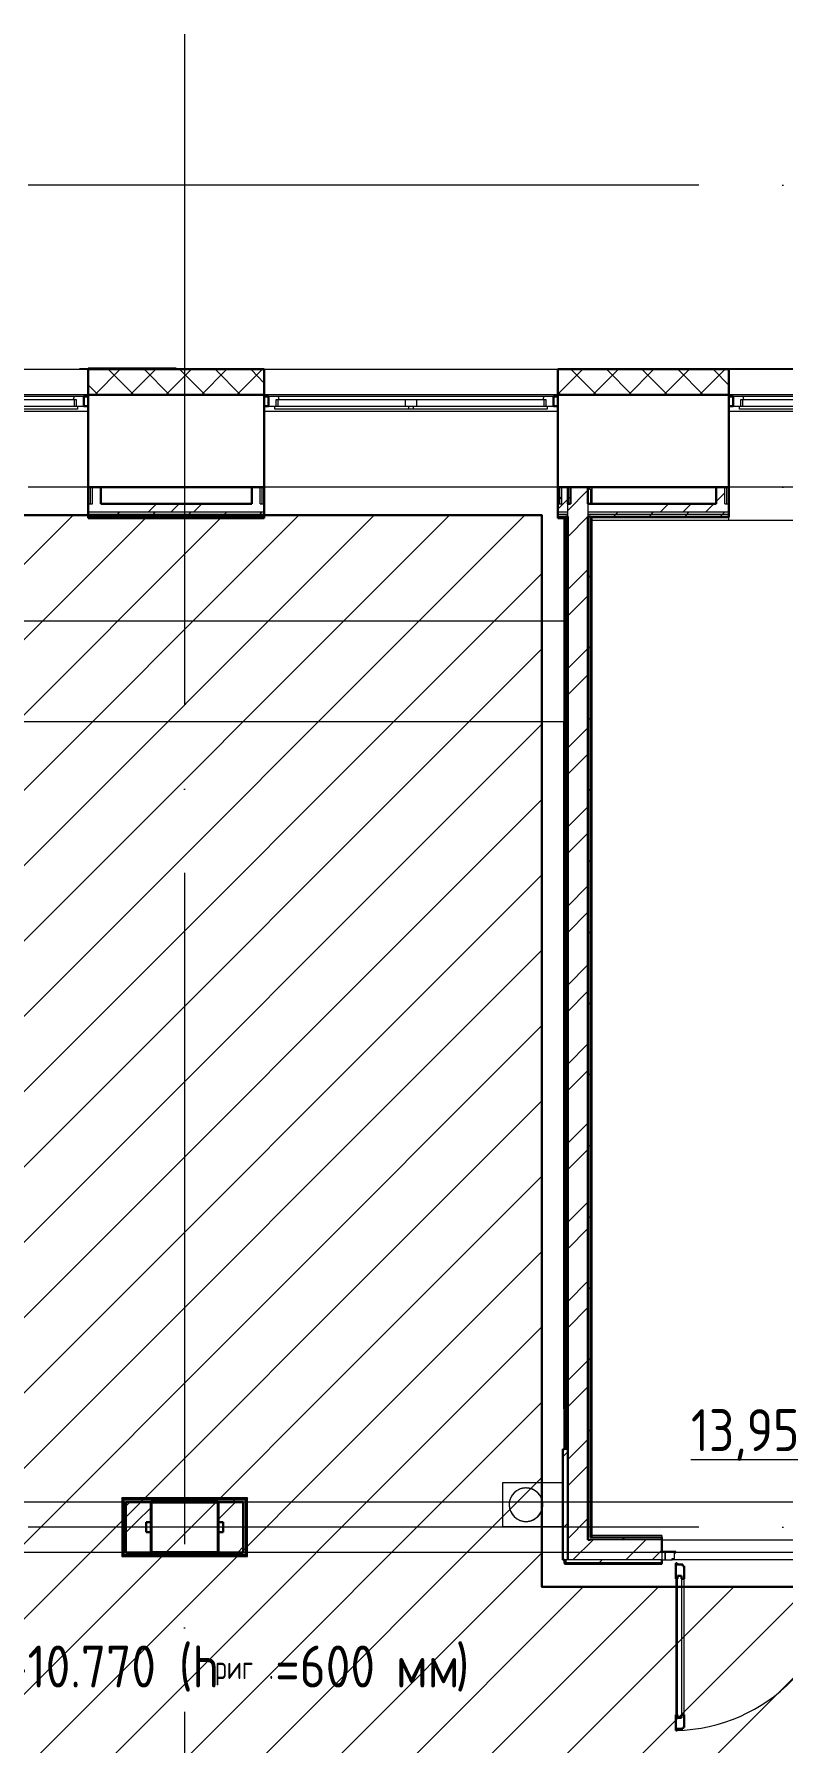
# Model space of a CAD drawing. Header units: millimetres. Extents: x -259809 to 472825, y -397243 to 31861.
# Drawn here: x 255074 to 259538, y -363137 to -352952 of the extents above; entities that cross this region are included whole.
import ezdxf

# ---------------------------------------------------------------- set-up
doc = ezdxf.new("R2010")
doc.units = ezdxf.units.MM
doc.linetypes.add('ADSK_Линия сетки', pattern=[25, 20, -2.5, 0, -2.5])
doc.linetypes.add('ADSK_Сверху', pattern=[450, 300, -150])
for name, color, linetype, lineweight in [('_ Окна', 252, 'Continuous', 30), ('Аннотация', 252, 'Continuous', 18), ('Двери', 252, 'Continuous', 9), ('Линии', 7, 'Continuous', 9), ('лс', 5, 'Continuous', 30), ('Марки помещений', 252, 'Continuous', 20), ('Несущие колонны', 252, 'Continuous', 18), ('Ограждение', 252, 'Continuous', 9), ('Окна', 252, 'Continuous', 9), ('Оси', 252, 'Continuous', 9), ('Сантехника', 252, 'Continuous', 18), ('Стены внутренние', 252, 'Continuous', 18), ('Стены наружные', 252, 'Continuous', 18), ('Стены штриховка', 7, 'Continuous', 9)]:
    doc.layers.add(name, color=color, linetype=linetype, lineweight=lineweight)
doc.layers.add('Двери открывание', color=7, linetype='Continuous', lineweight=9, true_color=0xc0c0c0)
doc.styles.add('GOST Common_2', font='', dxfattribs={"width": 0.9, "height": 250})
doc.styles.add('GOST Common_3', font='', dxfattribs={"height": 3.5})
doc.styles.get('GOST Common_2').set_extended_font_data('GOST type B')
doc.styles.get('GOST Common_3').set_extended_font_data('GOST 2.304 type A')

# ---------------------------------------------------------------- blocks, each defined once
blk = doc.blocks.new('3 этаж')
at = {"layer": '_ Окна', "color": 251, "lineweight": 18, "true_color": 0x636466}
for p, q in [((255312, -2423), (255307, -2440)), ((255371, -2423), (255312, -2423)), ((255313, -2440), (255325, -2440)), ((255325, -2440), (255325, -2481)), ((255371, -2481), (255371, -2423)), ((256531, -2423), (256471, -2423)), ((256471, -2423), (256471, -2481)), ((256517, -2481), (256517, -2440)), ((256517, -2440), (256529, -2440)), ((256535, -2440), (256531, -2423)), ((258112, -2423), (258107, -2440)), ((258171, -2423), (258112, -2423)), ((258113, -2440), (258125, -2440)), ((258125, -2440), (258125, -2481)), ((258171, -2481), (258171, -2423)), ((259301, -2423), (259241, -2423)), ((259241, -2423), (259241, -2481)), ((259287, -2481), (259287, -2440)), ((259287, -2440), (259299, -2440)), ((259305, -2440), (259301, -2423)), ((255333, -2481), (255371, -2481)), ((256471, -2481), (256509, -2481)), ((258133, -2481), (258171, -2481)), ((259241, -2481), (259279, -2481))]:
    blk.add_line(p, q, dxfattribs=at)
at = {"layer": '_ Окна', "color": 251, "true_color": 0x636466}
for p, q in [((255396, -2423), (255371, -2423)), ((255371, -2423), (255371, -2481)), ((256471, -2423), (256446, -2423)), ((256471, -2481), (256471, -2423)), ((258196, -2423), (258171, -2423)), ((258171, -2423), (258171, -2481)), ((259241, -2423), (259216, -2423)), ((259241, -2481), (259241, -2423)), ((255371, -2481), (255396, -2481)), ((256446, -2481), (256471, -2481)), ((258171, -2481), (258196, -2481)), ((259216, -2481), (259241, -2481))]:
    blk.add_line(p, q, dxfattribs=at)
at = {"layer": 'Двери', "color": 251, "true_color": 0x636466}
for p, q in [((258816, -9308), (258816, -9358)), ((258836, -9308), (258816, -9308)), ((258816, -9358), (258836, -9358)), ((258836, -9358), (258836, -9308)), ((258900, -9308), (258836, -9308)), ((258836, -9308), (258836, -9358)), ((258836, -9358), (258877, -9358)), ((258877, -9358), (258877, -9350)), ((258877, -9350), (258891, -9350)), ((258891, -9350), (258891, -9316)), ((258891, -9316), (258900, -9316)), ((258900, -9316), (258900, -9308)), ((258900, -9470), (258900, -10280)), ((258909, -9452), (258933, -9452)), ((258909, -10298), (258909, -9452)), ((258933, -9452), (258933, -10298)), ((258950, -10280), (258950, -9470)), ((258933, -10298), (258909, -10298))]:
    blk.add_line(p, q, dxfattribs=at)
at = {"layer": 'Двери', "color": 251, "lineweight": 30, "true_color": 0x636466}
for p, q in [((258908, -9376), (258900, -9376)), ((258900, -9376), (258900, -9470)), ((258909, -9470), (258900, -9470)), ((258908, -9385), (258908, -9376)), ((258942, -9385), (258908, -9385)), ((258909, -9452), (258909, -9470)), ((258933, -9452), (258909, -9452)), ((258933, -9470), (258933, -9452)), ((258950, -9470), (258933, -9470)), ((258942, -9394), (258942, -9385)), ((258950, -9394), (258942, -9394)), ((258950, -9470), (258950, -9394)), ((258900, -10280), (258900, -10374)), ((258909, -10280), (258900, -10280)), ((258909, -10298), (258909, -10280)), ((258933, -10280), (258933, -10298)), ((258950, -10280), (258933, -10280)), ((258950, -10356), (258950, -10280)), ((258900, -10374), (258908, -10374)), ((258908, -10374), (258908, -10365)), ((258908, -10365), (258942, -10365)), ((258933, -10298), (258909, -10298)), ((258942, -10365), (258942, -10356)), ((258942, -10356), (258950, -10356))]:
    blk.add_line(p, q, dxfattribs=at)
at = {"layer": 'Двери открывание', "color": 251, "true_color": 0x636466}
blk.add_arc((258882, -9376), 998, 271.0334, 0, dxfattribs=at)
at = {"layer": 'Линии', "color": 251, "linetype": 'ADSK_Сверху', "ltscale": 200, "true_color": 0x636466}
for p, q in [((261376, -9013), (250516, -9013)), ((261376, -9313), (250516, -9313))]:
    blk.add_line(p, q, dxfattribs=at)
at = {"layer": 'Несущие колонны', "color": 251, "lineweight": 40, "true_color": 0x636466}
for p, q in [((255771, -9313), (255771, -9013)), ((255771, -9013), (256171, -9013)), ((256171, -9013), (255771, -9013)), ((255771, -9013), (255771, -9313)), ((256171, -9013), (256171, -9313)), ((256171, -9313), (256171, -9013)), ((256171, -9313), (255771, -9313)), ((255771, -9313), (256171, -9313))]:
    blk.add_line(p, q, dxfattribs=at)
at = {"layer": 'Ограждение', "color": 251, "true_color": 0x636466}
for p, q in [((255396, -2513), (253646, -2513)), ((258196, -2513), (256446, -2513)), ((260916, -2513), (259216, -2513)), ((258400, -2987), (258391, -2978)), ((258391, -2978), (258391, -3063)), ((258400, -3063), (258400, -2963)), ((260916, -2963), (259216, -2963)), ((258400, -3163), (258400, -3143)), ((259216, -3163), (259216, -3143)), ((261001, -3163), (258400, -3163)), ((258401, -9213), (258401, -3163)), ((260916, -3163), (259216, -3163)), ((258236, -3763), (250536, -3763)), ((258236, -4363), (250536, -4363)), ((258231, -4363), (258231, -8458)), ((258236, -8458), (258231, -8458)), ((255601, -8993), (255596, -8988)), ((255596, -8988), (255596, -9338)), ((256346, -8988), (255596, -8988)), ((256346, -8988), (256341, -8993)), ((256346, -9338), (256346, -8988)), ((258401, -9213), (258391, -9223)), ((258391, -9223), (258816, -9223)), ((258816, -9213), (258401, -9213)), ((258816, -9213), (258816, -9223)), ((255601, -9333), (255596, -9338)), ((255596, -9338), (256346, -9338)), ((256341, -9333), (256346, -9338)), ((258237, -9383), (258237, -9378)), ((258237, -9383), (258816, -9383)), ((258816, -9378), (258816, -9383))]:
    blk.add_line(p, q, dxfattribs=at)
at = {"layer": 'Окна', "color": 251, "true_color": 0x636466}
for p, q in [((255312, -2423), (253731, -2423)), ((254556, -2440), (255313, -2440)), ((255313, -2440), (255313, -2481)), ((256529, -2440), (257286, -2440)), ((256529, -2481), (256529, -2440)), ((258112, -2423), (256531, -2423)), ((257286, -2440), (257356, -2440)), ((257286, -2440), (257286, -2481)), ((257356, -2440), (258113, -2440)), ((257356, -2481), (257356, -2440)), ((258113, -2440), (258113, -2481)), ((259299, -2440), (260031, -2440)), ((259299, -2481), (259299, -2440)), ((260832, -2423), (259301, -2423)), ((254536, -2481), (255333, -2481)), ((255333, -2498), (254536, -2498)), ((255333, -2481), (255333, -2498)), ((256509, -2481), (257306, -2481)), ((256509, -2498), (256509, -2481)), ((257306, -2498), (256509, -2498)), ((257306, -2481), (257336, -2481)), ((257306, -2481), (257306, -2498)), ((257336, -2498), (257306, -2498)), ((257336, -2481), (258133, -2481)), ((257336, -2498), (257336, -2481)), ((258133, -2498), (257336, -2498)), ((258133, -2481), (258133, -2498)), ((259279, -2481), (260051, -2481)), ((259279, -2498), (259279, -2481)), ((260051, -2498), (259279, -2498))]:
    blk.add_line(p, q, dxfattribs=at)
at = {"layer": 'Оси', "color": 251, "linetype": 'ADSK_Линия сетки', "ltscale": 200, "true_color": 0x636466}
for p, q in [((255971, -263), (255971, -31390)), ((314039, -1163), (237099, -1163)), ((314039, -2963), (237099, -2963)), ((314039, -9163), (237099, -9163))]:
    blk.add_line(p, q, dxfattribs=at)
at = {"layer": 'Сантехника', "color": 251, "true_color": 0x636466}
for p, q in [((258226, -8898), (257866, -8898)), ((257866, -8898), (257866, -9158)), ((257933, -8961), (257930, -8964)), ((257935, -8958), (257933, -8961)), ((257938, -8955), (257935, -8958)), ((257941, -8953), (257938, -8955)), ((257944, -8950), (257941, -8953)), ((257948, -8948), (257944, -8950)), ((257951, -8945), (257948, -8948)), ((257954, -8943), (257951, -8945)), ((257958, -8941), (257954, -8943)), ((257961, -8939), (257958, -8941)), ((257965, -8938), (257961, -8939)), ((257968, -8936), (257965, -8938)), ((257972, -8934), (257968, -8936)), ((257976, -8933), (257972, -8934)), ((257980, -8932), (257976, -8933)), ((257984, -8931), (257980, -8932)), ((257988, -8930), (257984, -8931)), ((257991, -8930), (257988, -8930)), ((257995, -8929), (257991, -8930)), ((257999, -8929), (257995, -8929)), ((258003, -8928), (257999, -8929)), ((258007, -8928), (258003, -8928)), ((258011, -8929), (258007, -8928)), ((258015, -8929), (258011, -8929)), ((258019, -8929), (258015, -8929)), ((258023, -8930), (258019, -8929)), ((258027, -8931), (258023, -8930)), ((258031, -8932), (258027, -8931)), ((258035, -8933), (258031, -8932)), ((258039, -8934), (258035, -8933)), ((258043, -8935), (258039, -8934)), ((258046, -8937), (258043, -8935)), ((258050, -8938), (258046, -8937)), ((258053, -8940), (258050, -8938)), ((258057, -8942), (258053, -8940)), ((258060, -8944), (258057, -8942)), ((258064, -8947), (258060, -8944)), ((258067, -8949), (258064, -8947)), ((258070, -8951), (258067, -8949)), ((258073, -8954), (258070, -8951)), ((258076, -8957), (258073, -8954)), ((258079, -8960), (258076, -8957)), ((258082, -8963), (258079, -8960)), ((257907, -9022), (257906, -9026)), ((257906, -9026), (257906, -9028)), ((257906, -9028), (257906, -9032)), ((257906, -9032), (257907, -9036)), ((257908, -9010), (257907, -9014)), ((257907, -9014), (257907, -9018)), ((257907, -9018), (257907, -9022)), ((257907, -9036), (257907, -9040)), ((257907, -9040), (257908, -9044)), ((257909, -9006), (257908, -9010)), ((257908, -9044), (257908, -9048)), ((257908, -9048), (257909, -9052)), ((257910, -9003), (257909, -9006)), ((257909, -9052), (257910, -9056)), ((257911, -8999), (257910, -9003)), ((257910, -9056), (257911, -9060)), ((257912, -8995), (257911, -8999)), ((257911, -9060), (257913, -9064)), ((257914, -8991), (257912, -8995)), ((257913, -9064), (257914, -9067)), ((257915, -8988), (257914, -8991)), ((257917, -8984), (257915, -8988)), ((257919, -8980), (257917, -8984)), ((257921, -8977), (257919, -8980)), ((257923, -8974), (257921, -8977)), ((257925, -8970), (257923, -8974)), ((257927, -8967), (257925, -8970)), ((257930, -8964), (257927, -8967)), ((258084, -8966), (258082, -8963)), ((258087, -8969), (258084, -8966)), ((258089, -8972), (258087, -8969)), ((258091, -8975), (258089, -8972)), ((258093, -8979), (258091, -8975)), ((258095, -8982), (258093, -8979)), ((258097, -8986), (258095, -8982)), ((258098, -8990), (258097, -8986)), ((258100, -8993), (258098, -8990)), ((258099, -9066), (258101, -9062)), ((258101, -8997), (258100, -8993)), ((258102, -9001), (258101, -8997)), ((258101, -9062), (258102, -9058)), ((258103, -9005), (258102, -9001)), ((258102, -9058), (258103, -9054)), ((258104, -9009), (258103, -9005)), ((258103, -9054), (258104, -9050)), ((258105, -9013), (258104, -9009)), ((258104, -9050), (258105, -9047)), ((258106, -9016), (258105, -9013)), ((258105, -9043), (258106, -9039)), ((258105, -9047), (258105, -9043)), ((258106, -9020), (258106, -9016)), ((258106, -9024), (258106, -9020)), ((258106, -9028), (258106, -9024)), ((258106, -9031), (258106, -9028)), ((258106, -9035), (258106, -9031)), ((258106, -9039), (258106, -9035)), ((257866, -9158), (258226, -9158)), ((257914, -9067), (257916, -9071)), ((257916, -9071), (257918, -9075)), ((257918, -9075), (257920, -9078)), ((257920, -9078), (257922, -9082)), ((257922, -9082), (257924, -9085)), ((257924, -9085), (257926, -9088)), ((257926, -9088), (257929, -9091)), ((257929, -9091), (257931, -9094)), ((257931, -9094), (257934, -9097)), ((257934, -9097), (257937, -9100)), ((257937, -9100), (257940, -9103)), ((257940, -9103), (257943, -9106)), ((257943, -9106), (257946, -9108)), ((257946, -9108), (257949, -9110)), ((257949, -9110), (257952, -9113)), ((257952, -9113), (257956, -9115)), ((257956, -9115), (257959, -9117)), ((257959, -9117), (257963, -9118)), ((257963, -9118), (257966, -9120)), ((257966, -9120), (257970, -9122)), ((257970, -9122), (257974, -9123)), ((257974, -9123), (257978, -9124)), ((257978, -9124), (257982, -9125)), ((257982, -9125), (257985, -9126)), ((257985, -9126), (257989, -9127)), ((257989, -9127), (257993, -9128)), ((257993, -9128), (257997, -9128)), ((257997, -9128), (258001, -9128)), ((258001, -9128), (258005, -9128)), ((258005, -9128), (258009, -9128)), ((258009, -9128), (258013, -9128)), ((258013, -9128), (258017, -9128)), ((258017, -9128), (258021, -9127)), ((258021, -9127), (258025, -9127)), ((258025, -9127), (258029, -9126)), ((258029, -9126), (258033, -9125)), ((258033, -9125), (258037, -9124)), ((258037, -9124), (258041, -9122)), ((258041, -9122), (258044, -9121)), ((258044, -9121), (258048, -9119)), ((258048, -9119), (258052, -9118)), ((258052, -9118), (258055, -9116)), ((258055, -9116), (258059, -9114)), ((258059, -9114), (258062, -9112)), ((258062, -9112), (258065, -9109)), ((258065, -9109), (258068, -9107)), ((258068, -9107), (258071, -9104)), ((258071, -9104), (258074, -9102)), ((258074, -9102), (258077, -9099)), ((258077, -9099), (258080, -9096)), ((258080, -9096), (258083, -9093)), ((258083, -9093), (258085, -9090)), ((258085, -9090), (258088, -9087)), ((258088, -9087), (258090, -9083)), ((258090, -9083), (258092, -9080)), ((258092, -9080), (258094, -9077)), ((258094, -9077), (258096, -9073)), ((258096, -9073), (258098, -9069)), ((258098, -9069), (258099, -9066))]:
    blk.add_line(p, q, dxfattribs=at)
for start, end in [(0, 180), (180, 0)]:
    blk.add_arc((258006, -9028), 100, start, end, dxfattribs=at)
at = {"layer": 'Стены внутренние', "color": 251, "true_color": 0x636466}
for p, q in [((253646, -2261), (255396, -2261)), ((256446, -2261), (258196, -2261)), ((259216, -2261), (260916, -2261)), ((255396, -2413), (253646, -2413)), ((258196, -2413), (256446, -2413)), ((260916, -2413), (259216, -2413))]:
    blk.add_line(p, q, dxfattribs=at)
at = {"layer": 'Стены внутренние', "color": 251, "lineweight": 30, "true_color": 0x636466}
for p, q in [((255396, -2261), (255396, -2413)), ((256446, -2261), (255921, -2261)), ((256446, -2413), (256446, -2261)), ((259216, -2261), (258196, -2261)), ((258196, -2261), (258196, -2413)), ((259216, -2413), (259216, -2261)), ((256446, -2413), (255396, -2413)), ((255396, -2413), (255396, -2963)), ((255396, -2413), (256446, -2413)), ((256446, -2963), (256446, -2413)), ((259216, -2413), (258196, -2413)), ((258196, -2413), (258196, -2963)), ((258196, -2413), (259216, -2413)), ((259216, -2963), (259216, -2413)), ((255471, -2963), (256371, -2963)), ((258376, -2963), (259141, -2963))]:
    blk.add_line(p, q, dxfattribs=at)
at = {"layer": 'Стены внутренние', "color": 251, "linetype": 'Continuous', "lineweight": 9, "true_color": 0x636466}
for p, q in [((255435, -2413), (255585, -2263)), ((255668, -2413), (255518, -2263)), ((255647, -2413), (255797, -2263)), ((255881, -2413), (255731, -2263)), ((255823, -2261), (255822, -2263)), ((255859, -2413), (256009, -2263)), ((255906, -2263), (255905, -2261)), ((256093, -2413), (255943, -2263)), ((256071, -2413), (256221, -2263)), ((256305, -2413), (256155, -2263)), ((256283, -2413), (256433, -2263)), ((256446, -2343), (256367, -2263)), ((258197, -2409), (258343, -2263)), ((258426, -2413), (258276, -2263)), ((258370, -2263), (258369, -2261)), ((258405, -2413), (258555, -2263)), ((258638, -2413), (258488, -2263)), ((258617, -2413), (258767, -2263)), ((258850, -2413), (258700, -2263)), ((258829, -2413), (258979, -2263)), ((259063, -2413), (258913, -2263)), ((259041, -2413), (259191, -2263)), ((259216, -2355), (259125, -2263)), ((255456, -2413), (255396, -2354)), ((258214, -2413), (258197, -2396))]:
    blk.add_line(p, q, dxfattribs=at)
at = {"layer": 'Стены наружные', "color": 251, "true_color": 0x636466}
for p, q in [((255346, -2256), (255396, -2256)), ((255346, -2261), (255346, -2256)), ((258681, -2256), (261496, -2256)), ((258681, -2261), (258681, -2256)), ((258706, -2261), (258706, -2256)), ((258726, -2261), (258726, -2256)), ((258385, -2978), (258385, -2963)), ((258400, -2978), (258385, -2978)), ((258816, -9238), (259946, -9238)), ((259885, -9358), (258877, -9358))]:
    blk.add_line(p, q, dxfattribs=at)
at = {"layer": 'Стены наружные', "color": 251, "lineweight": 30, "true_color": 0x636466}
for p, q in [((255921, -2256), (255396, -2256)), ((255396, -2256), (255396, -2261)), ((255396, -2261), (255921, -2261)), ((255921, -2261), (255921, -2256)), ((255396, -2963), (255396, -3148)), ((255471, -2963), (255396, -2963)), ((255471, -3063), (255471, -2963)), ((256371, -2963), (256371, -3063)), ((256446, -2963), (256371, -2963)), ((256446, -3148), (256446, -2963)), ((258376, -2963), (258196, -2963)), ((258196, -2963), (258196, -3148)), ((258256, -2963), (258256, -3063)), ((258271, -3063), (258271, -2963)), ((258376, -3063), (258376, -2963)), ((259141, -2963), (259141, -3063)), ((259216, -2963), (259141, -2963)), ((259216, -3143), (259216, -2963)), ((255396, -3148), (256446, -3148)), ((256371, -3063), (255471, -3063)), ((258196, -3148), (258236, -3148)), ((258236, -3143), (258241, -3143)), ((258236, -3148), (258236, -8698)), ((258241, -3138), (258256, -3138)), ((258241, -8698), (258241, -3143)), ((258256, -3063), (258271, -3063)), ((258256, -3138), (258256, -9358)), ((259141, -3063), (258376, -3063)), ((258376, -9238), (258376, -3138)), ((258391, -3138), (258376, -3138)), ((258391, -9223), (258391, -3143)), ((258391, -3143), (259216, -3143)), ((258226, -8698), (258226, -9358)), ((258236, -8698), (258226, -8698)), ((256341, -8993), (255601, -8993)), ((255601, -8993), (255601, -9333)), ((256336, -8998), (255606, -8998)), ((255606, -8998), (255606, -9328)), ((255621, -9013), (255771, -9013)), ((255621, -9013), (255621, -9313)), ((256171, -9013), (256321, -9013)), ((256321, -9313), (256321, -9013)), ((256336, -9328), (256336, -8998)), ((256341, -9333), (256341, -8993)), ((255741, -9133), (255771, -9133)), ((255741, -9193), (255741, -9133)), ((256171, -9133), (256201, -9133)), ((256201, -9133), (256201, -9193)), ((255771, -9193), (255741, -9193)), ((256201, -9193), (256171, -9193)), ((258391, -9238), (258376, -9238)), ((258816, -9223), (258391, -9223)), ((258816, -9308), (258816, -9223)), ((255601, -9333), (256341, -9333)), ((255606, -9328), (256336, -9328)), ((255771, -9313), (255621, -9313)), ((256321, -9313), (256171, -9313)), ((258226, -9358), (258236, -9358)), ((258236, -9358), (258236, -9378)), ((258241, -9358), (258241, -9373)), ((258816, -9378), (258816, -9358)), ((258236, -9378), (258816, -9378))]:
    blk.add_line(p, q, dxfattribs=at)
at = {"layer": 'Стены наружные', "color": 251, "linetype": 'Continuous', "lineweight": 9, "true_color": 0x636466}
for p, q in [((255552, -2259), (255550, -2256)), ((255826, -2256), (255823, -2261)), ((255905, -2261), (255902, -2256)), ((258196, -3046), (258209, -3034)), ((258209, -3034), (258221, -3021)), ((258228, -3063), (258271, -3020)), ((258256, -3102), (258376, -2982)), ((259141, -3048), (259191, -2998)), ((255407, -3148), (255412, -3143)), ((255421, -3063), (255421, -3063)), ((255478, -3148), (255483, -3143)), ((255548, -3148), (255553, -3143)), ((255558, -3138), (255571, -3126)), ((255571, -3126), (255583, -3113)), ((255619, -3148), (255624, -3143)), ((255690, -3148), (255695, -3143)), ((255753, -3113), (255803, -3063)), ((255761, -3148), (255766, -3143)), ((255766, -3143), (255771, -3138)), ((255771, -3138), (255783, -3126)), ((255783, -3126), (255796, -3113)), ((255831, -3148), (255836, -3143)), ((255888, -3113), (255938, -3063)), ((255902, -3148), (255907, -3143)), ((255973, -3148), (255978, -3143)), ((255983, -3138), (255995, -3126)), ((255995, -3126), (256008, -3113)), ((256023, -3113), (256073, -3063)), ((256043, -3148), (256048, -3143)), ((256114, -3148), (256119, -3143)), ((256185, -3148), (256190, -3143)), ((256190, -3143), (256195, -3138)), ((256195, -3138), (256207, -3126)), ((256207, -3126), (256220, -3113)), ((256256, -3148), (256261, -3143)), ((256326, -3148), (256331, -3143)), ((256397, -3148), (256402, -3143)), ((256407, -3138), (256419, -3126)), ((256419, -3126), (256432, -3113)), ((258197, -3095), (258228, -3063)), ((258235, -3148), (258236, -3148)), ((258236, -3148), (258240, -3143)), ((258256, -3259), (258376, -3139)), ((258528, -3138), (258541, -3126)), ((258541, -3126), (258553, -3113)), ((258735, -3143), (258740, -3138)), ((258740, -3138), (258753, -3126)), ((258753, -3126), (258765, -3113)), ((258806, -3113), (258856, -3063)), ((258941, -3113), (258991, -3063)), ((258953, -3138), (258965, -3126)), ((258965, -3126), (258978, -3113)), ((259076, -3113), (259126, -3063)), ((259160, -3143), (259165, -3138)), ((259165, -3138), (259177, -3126)), ((259177, -3126), (259190, -3113)), ((258236, -3218), (258241, -3213)), ((258241, -3213), (258256, -3198)), ((258236, -3289), (258241, -3284)), ((258236, -3360), (258241, -3355)), ((258236, -3430), (258241, -3425)), ((258256, -3574), (258376, -3454)), ((258236, -3501), (258241, -3496)), ((258376, -3503), (258391, -3488)), ((258236, -3572), (258241, -3567)), ((258236, -3643), (258241, -3638)), ((258241, -3638), (258256, -3623)), ((258256, -3731), (258376, -3611)), ((258236, -3713), (258241, -3708)), ((258236, -3784), (258241, -3779)), ((258236, -3855), (258241, -3850)), ((258236, -3925), (258241, -3920)), ((258256, -4045), (258376, -3925)), ((258376, -3927), (258391, -3912)), ((258236, -3996), (258241, -3991)), ((258236, -4067), (258241, -4062)), ((258241, -4062), (258256, -4047)), ((258236, -4137), (258241, -4132)), ((258256, -4202), (258376, -4082)), ((258236, -4208), (258241, -4203)), ((258236, -4279), (258241, -4274)), ((258236, -4350), (258241, -4345)), ((258376, -4351), (258391, -4336)), ((258236, -4420), (258241, -4415)), ((258241, -4486), (258256, -4471)), ((258256, -4517), (258376, -4397)), ((258236, -4491), (258241, -4486)), ((258236, -4562), (258241, -4557)), ((258256, -4674), (258376, -4554)), ((258236, -4632), (258241, -4627)), ((258236, -4703), (258241, -4698)), ((258236, -4774), (258241, -4769)), ((258376, -4775), (258391, -4760)), ((258236, -4845), (258241, -4840)), ((258256, -4988), (258376, -4868)), ((258236, -4915), (258241, -4910)), ((258236, -4986), (258241, -4981)), ((258241, -4910), (258256, -4895)), ((258236, -5057), (258241, -5052)), ((258256, -5145), (258376, -5025)), ((258236, -5127), (258241, -5122)), ((258236, -5198), (258241, -5193)), ((258376, -5200), (258391, -5185)), ((258236, -5269), (258241, -5264)), ((258236, -5340), (258241, -5335)), ((258241, -5335), (258256, -5320)), ((258256, -5460), (258376, -5340)), ((258236, -5410), (258241, -5405)), ((258236, -5481), (258241, -5476)), ((258256, -5617), (258376, -5497)), ((258236, -5552), (258241, -5547)), ((258236, -5622), (258241, -5617)), ((258236, -5693), (258241, -5688)), ((258376, -5624), (258391, -5609)), ((258236, -5764), (258241, -5759)), ((258241, -5759), (258256, -5744)), ((258236, -5835), (258241, -5830)), ((258236, -5905), (258241, -5900)), ((258256, -5931), (258376, -5811)), ((258236, -5976), (258241, -5971)), ((258256, -6088), (258376, -5968)), ((258236, -6047), (258241, -6042)), ((258376, -6048), (258391, -6033)), ((258236, -6117), (258241, -6112)), ((258236, -6188), (258241, -6183)), ((258236, -6259), (258241, -6254)), ((258256, -6402), (258376, -6282)), ((258236, -6330), (258241, -6325)), ((258236, -6400), (258241, -6395)), ((258236, -6471), (258241, -6466)), ((258256, -6560), (258376, -6440)), ((258376, -6472), (258391, -6457)), ((258236, -6542), (258241, -6537)), ((258236, -6612), (258241, -6607)), ((258236, -6683), (258241, -6678)), ((258236, -6754), (258241, -6749)), ((258236, -6824), (258241, -6819)), ((258256, -6874), (258376, -6754)), ((258236, -6895), (258241, -6890)), ((258256, -7031), (258376, -6911)), ((258376, -6897), (258391, -6882)), ((258236, -6966), (258241, -6961)), ((258236, -7037), (258241, -7032)), ((258236, -7107), (258241, -7102)), ((258236, -7178), (258241, -7173)), ((258256, -7345), (258376, -7225)), ((258236, -7249), (258241, -7244)), ((258236, -7319), (258241, -7314)), ((258376, -7321), (258391, -7306)), ((258236, -7390), (258241, -7385)), ((258256, -7503), (258376, -7383)), ((258236, -7461), (258241, -7456)), ((258236, -7532), (258241, -7527)), ((258236, -7602), (258241, -7597)), ((258236, -7673), (258241, -7668)), ((258236, -7744), (258241, -7739)), ((258256, -7817), (258376, -7697)), ((258376, -7745), (258391, -7730)), ((258236, -7814), (258241, -7809)), ((258236, -7885), (258241, -7880)), ((258241, -7880), (258256, -7865)), ((258256, -7974), (258376, -7854)), ((258236, -7956), (258241, -7951)), ((258236, -8027), (258241, -8022)), ((258236, -8097), (258241, -8092)), ((258236, -8168), (258241, -8163)), ((258236, -8239), (258241, -8234)), ((258256, -8288), (258376, -8168)), ((258376, -8169), (258391, -8154)), ((258236, -8309), (258241, -8304)), ((258241, -8304), (258256, -8289)), ((258256, -8446), (258376, -8326)), ((258236, -8380), (258241, -8375)), ((258236, -8451), (258241, -8446)), ((258236, -8522), (258241, -8517)), ((258236, -8592), (258241, -8587)), ((258256, -8760), (258376, -8640)), ((258376, -8594), (258391, -8579)), ((258226, -8744), (258256, -8714)), ((258236, -8663), (258241, -8658)), ((258256, -8917), (258376, -8797)), ((255601, -9035), (255606, -9030)), ((255621, -9037), (255645, -9013)), ((255638, -8998), (255643, -8993)), ((255683, -9133), (255771, -9045)), ((255709, -8998), (255714, -8993)), ((255780, -8998), (255785, -8993)), ((255835, -9013), (255850, -8998)), ((255850, -8998), (255855, -8993)), ((255921, -8998), (255926, -8993)), ((255992, -8998), (255997, -8993)), ((256062, -8998), (256067, -8993)), ((256133, -8998), (256138, -8993)), ((256171, -9116), (256274, -9013)), ((256204, -8998), (256209, -8993)), ((256260, -9013), (256275, -8998)), ((256275, -8998), (256280, -8993)), ((256336, -9007), (256341, -9002)), ((258376, -9018), (258391, -9003)), ((255601, -9106), (255606, -9101)), ((255621, -9195), (255683, -9133)), ((256336, -9078), (256341, -9073)), ((256336, -9149), (256341, -9144)), ((258226, -9168), (258256, -9138)), ((258256, -9231), (258376, -9111)), ((255601, -9177), (255606, -9172)), ((255601, -9247), (255606, -9242)), ((255606, -9242), (255621, -9227)), ((256336, -9219), (256341, -9214)), ((258286, -9358), (258406, -9238)), ((258580, -9238), (258595, -9223)), ((258601, -9358), (258721, -9238)), ((255601, -9318), (255606, -9313)), ((255657, -9333), (255662, -9328)), ((255727, -9333), (255732, -9328)), ((255798, -9333), (255803, -9328)), ((255869, -9333), (255874, -9328)), ((255940, -9333), (255945, -9328)), ((255945, -9328), (255960, -9313)), ((256010, -9333), (256015, -9328)), ((256081, -9333), (256086, -9328)), ((256152, -9333), (256157, -9328)), ((256222, -9333), (256227, -9328)), ((256288, -9313), (256321, -9280)), ((256293, -9333), (256298, -9328)), ((256336, -9290), (256341, -9285)), ((258236, -9370), (258241, -9365)), ((258445, -9373), (258460, -9358)), ((258758, -9358), (258816, -9300)), ((258299, -9378), (258304, -9373)), ((258369, -9378), (258374, -9373)), ((258440, -9378), (258445, -9373)), ((258511, -9378), (258516, -9373)), ((258582, -9378), (258587, -9373)), ((258652, -9378), (258657, -9373)), ((258723, -9378), (258728, -9373)), ((258794, -9378), (258799, -9373))]:
    blk.add_line(p, q, dxfattribs=at)
at = {"layer": 'Стены штриховка', "color": 251, "true_color": 0x636466}
for p, q in [((255396, -2337), (255398, -2337)), ((256444, -2263), (255398, -2263)), ((255398, -2263), (255398, -2337)), ((256444, -2337), (256444, -2263)), ((256444, -2337), (256446, -2337)), ((258196, -2337), (258198, -2337)), ((259214, -2263), (258198, -2263)), ((258198, -2263), (258198, -2337)), ((259214, -2337), (259214, -2263)), ((259214, -2337), (259216, -2337)), ((255409, -3063), (255409, -2963)), ((255421, -3063), (255421, -2963)), ((256421, -3063), (256421, -2963)), ((256434, -3063), (256434, -2963)), ((258209, -3063), (258209, -2963)), ((258221, -3063), (258221, -2963)), ((259191, -3063), (259191, -2963)), ((259204, -3063), (259204, -2963)), ((255396, -3063), (255421, -3063)), ((256446, -3113), (255396, -3113)), ((256446, -3126), (255396, -3126)), ((256446, -3138), (255396, -3138)), ((255396, -3143), (256446, -3143)), ((256421, -3063), (256446, -3063)), ((258196, -3063), (258221, -3063)), ((258256, -3113), (258196, -3113)), ((258256, -3126), (258196, -3126)), ((258241, -3138), (258196, -3138)), ((258196, -3143), (258236, -3143)), ((258256, -3138), (258256, -3063)), ((258376, -3063), (258376, -3138)), ((259216, -3113), (258376, -3113)), ((259216, -3126), (258376, -3126)), ((259216, -3138), (258391, -3138)), ((259191, -3063), (259216, -3063)), ((258256, -5958), (258241, -5958)), ((258256, -7458), (258241, -7458)), ((258236, -8698), (258256, -8698)), ((258816, -9238), (258391, -9238)), ((258816, -9358), (258236, -9358)), ((258241, -9373), (258816, -9373))]:
    blk.add_line(p, q, dxfattribs=at)
at = {"layer": 'Аннотация', "color": 251, "true_color": 0x636466, "width": 0.9}
for s, height, style, p in [('. +10.770 (h', 250, 'GOST Common_2', (254689, -10118)), ('=600', 250, 'GOST Common_2', (256511, -10118)), (')', 250, 'GOST Common_2', (257588, -10118)), ('риг', 138.8, 'GOST Common_3', (256152, -10068)), ('мм', 250, 'GOST Common_2', (257231, -10118)), ('.', 139, 'GOST Common_3', (256473, -10068))]:
    blk.add_text(s, height=height, dxfattribs=dict(at, style=style)).set_placement(p)
at = {"layer": 'Марки помещений', "color": 251, "true_color": 0x636466, "style": 'GOST Common_2', "width": 0.9}
blk.add_text('%%U13,95', height=250, dxfattribs=at).set_placement((258990, -8709))

msp = doc.modelspace()

# ---------------------------------------------------------------- hatches: boundary and pattern name
at = {"layer": 'лс', "lineweight": 5, "true_color": 0xf26722}
h = msp.add_hatch(dxfattribs=at)
h.set_pattern_fill('ANSI31', color=30, scale=100)
h.set_pattern_definition([(45, (0, 56557.33), (-224.5064, 224.5064), [])])
h.paths.add_polyline_path([(258100, -355819), (250613, -355819), (250613, -364054), (270047, -364054), (270047, -362207), (258100, -362207)])
edge = h.paths.add_edge_path(flags=16)
edge.add_ellipse((252003, -356537), major_axis=(912, 0), ratio=0.29514, start_angle=0, end_angle=360)

# ---------------------------------------------------------------- linework, layer by layer
at = {"layer": 'лс', "color": 30, "lineweight": 30, "true_color": 0xf26722}
msp.add_lwpolyline([(250613, -364054), (250613, -355819), (258100, -355819), (258100, -362207), (270047, -362207), (270047, -364054)], close=True, dxfattribs=at)

# ---------------------------------------------------------------- block references
msp.add_blockref('3 этаж', (0, -352689))

doc.saveas('drawing.dxf')
